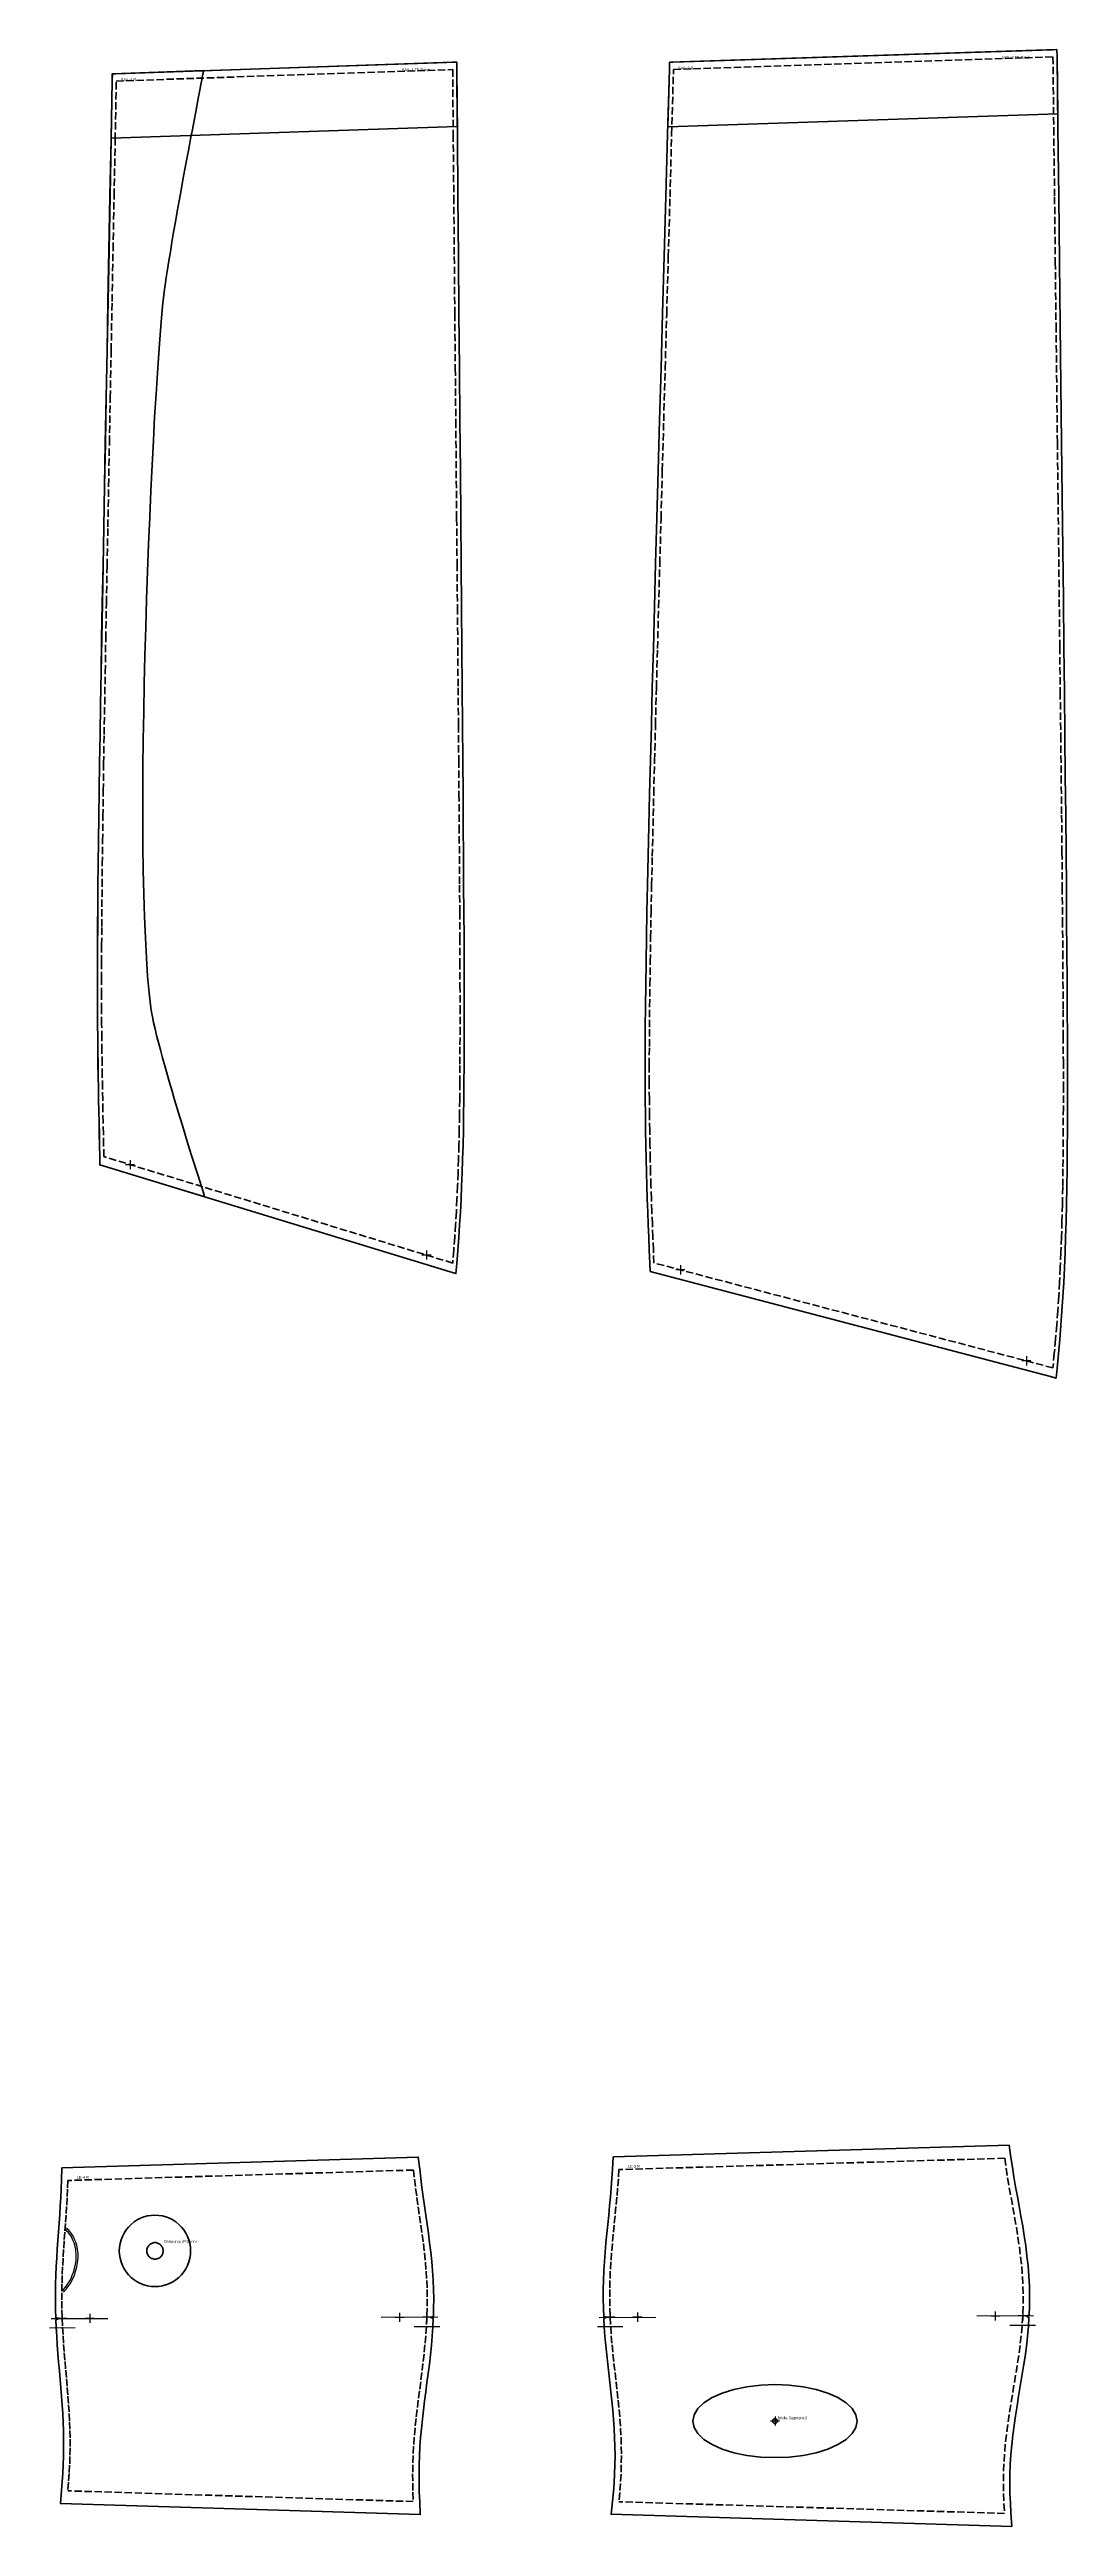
# Model space of a CAD drawing. Header units: millimetres. Extents: x -5729 to 7569, y -6188 to 2520.
# Drawn here: x -2742 to -1628, y -209 to 2500 of the extents above; entities that cross this region are included whole.
import ezdxf

# ---------------------------------------------------------------- set-up
doc = ezdxf.new("R2010")
doc.units = ezdxf.units.MM
doc.linetypes.add('DASHED', pattern=[11, -3, 8])
doc.layers.add('PEN', color=5, linetype='Continuous')
doc.layers.add('TEXT', color=3, linetype='Continuous')
for name, color, linetype, lineweight in [('REINFORCEMENT', 4, 'Continuous', 50), ('SAIL', 7, 'Continuous', 50), ('SEAM', 1, 'DASHED', 35), ('TUBE', 7, 'Continuous', 50)]:
    doc.layers.add(name, color=color, linetype=linetype, lineweight=lineweight)

# ---------------------------------------------------------------- blocks, each defined once
blk = doc.blocks.new('UV-SAIL-3_(7)')
at = {"layer": 'PEN'}
for p, q in [((-407, -1334.5), (-417, -1334.5)), ((-412, -1329.5), (-412, -1339.5)), ((-28.4, -1434), (-38.4, -1434)), ((-33.4, -1429), (-33.4, -1439))]:
    blk.add_line(p, q, dxfattribs=at)
at = {"layer": 'SAIL'}
blk.add_lwpolyline([(0, 0), (0.1, -8.1), (1, -86), (1.9, -160.9), (2.7, -232.6), (3.5, -301.1), (4.3, -366.9), (5, -429.5), (5.7, -489.5), (6.4, -546.7), (7, -601.3), (7.6, -653.3), (8.1, -702.8), (8.7, -750.3), (9.1, -794.7), (9.6, -837.3), (10, -877.6), (10.3, -915.9), (10.6, -952.4), (10.9, -986.6), (11.1, -1019.2), (11.3, -1050), (11.4, -1079.2), (11.5, -1106.7), (11.5, -1132.8), (11.5, -1157.4), (11.4, -1180.8), (11.3, -1202.9), (11.1, -1224), (10.8, -1244), (10.4, -1263), (10, -1281.3), (9.5, -1298.9), (8.9, -1315.8), (8.2, -1332.2), (7.4, -1348.3), (6.5, -1364), (5.5, -1379.6), (4.3, -1395.1), (3, -1410.6), (1.6, -1426.3), (0.1, -1442.1), (-1, -1452.9), (-1, -1452.9), (-6.9, -1451.3), (-445.1, -1336.2), (-445.1, -1336.2), (-445.5, -1327.1), (-446.1, -1312.9), (-446.7, -1298.9), (-447.2, -1284.8), (-447.8, -1270.9), (-448.3, -1257), (-448.7, -1242.7), (-449.2, -1228.1), (-449.5, -1213.2), (-449.8, -1197.9), (-450.1, -1181.9), (-450.3, -1165.3), (-450.5, -1148), (-450.6, -1129.7), (-450.6, -1110.6), (-450.5, -1090.4), (-450.4, -1069), (-450.2, -1046.6), (-449.9, -1022.8), (-449.5, -997.6), (-449.1, -971.2), (-448.6, -942.9), (-448, -913.4), (-447.3, -881.9), (-446.6, -849.1), (-445.7, -813.9), (-444.8, -777.5), (-443.8, -738.4), (-442.8, -697.6), (-441.6, -655.2), (-440.4, -609.5), (-439.1, -562.1), (-437.7, -512.4), (-436.3, -460.3), (-434.8, -405.7), (-433.2, -348.6), (-431.5, -288.8), (-429.8, -226.1), (-427.9, -160.9), (-426, -92.7), (-424.1, -21.7), (-423.9, -14), (-423.9, -14), (-419.9, -13.9), (-4.7, -0.2), (0, 0)], dxfattribs=at)
at = {"layer": 'SEAM'}
blk.add_lwpolyline([(-4.4, -8.1), (-3.5, -86.2), (-2.6, -161), (-1.8, -232.6), (-1, -301.3), (-0.2, -366.9), (0.5, -429.7), (1.2, -489.6), (1.9, -546.8), (2.5, -601.4), (3.1, -653.4), (3.6, -702.9), (4.2, -750), (4.6, -794.8), (5.1, -837.4), (5.5, -877.7), (5.8, -916), (6.1, -952.3), (6.4, -986.7), (6.6, -1019.2), (6.8, -1050), (6.9, -1079.1), (7, -1106.7), (7, -1132.8), (7, -1157.4), (6.9, -1180.8), (6.8, -1202.9), (6.6, -1223.9), (6.3, -1243.9), (5.9, -1263), (5.5, -1281.2), (5, -1298.7), (4.4, -1315.6), (3.7, -1332), (2.9, -1348), (2, -1363.8), (1, -1379.3), (-0.2, -1394.8), (-1.5, -1410.2), (-2.9, -1425.8), (-4.4, -1441.7), (-4.4, -1441.7), (-441, -1326.9), (-441, -1326.9), (-441.6, -1312.7), (-442.2, -1298.7), (-442.7, -1284.7), (-443.3, -1270.8), (-443.8, -1256.7), (-444.2, -1242.5), (-444.7, -1228), (-445, -1213.2), (-445.3, -1197.8), (-445.6, -1181.9), (-445.8, -1165.3), (-446, -1147.9), (-446.1, -1129.7), (-446.1, -1110.6), (-446, -1090.4), (-445.9, -1069.1), (-445.7, -1046.6), (-445.4, -1022.9), (-445, -997.7), (-444.6, -971.2), (-444.1, -943.1), (-443.5, -913.5), (-442.8, -882.1), (-442, -849.1), (-441.2, -814.2), (-440.3, -777.4), (-439.3, -738.6), (-438.3, -697.8), (-437.1, -654.9), (-435.9, -609.8), (-434.6, -562.4), (-433.2, -512.7), (-431.8, -460.5), (-430.3, -405.9), (-428.7, -348.7), (-427, -288.9), (-425.3, -226.4), (-423.4, -161.1), (-421.6, -92.9), (-419.6, -21.9), (-419.6, -21.9), (-4.4, -8.1)], dxfattribs=at)
at = {"layer": 'TEXT'}
blk.add_text('SAIL-3 R', height=3, dxfattribs=at).set_placement((-414.6, -21.9))
blk = doc.blocks.new('UV-SAIL-4_(8)')
at = {"layer": 'PEN'}
for p, q in [((-352.4, -1205.8), (-362.4, -1205.8)), ((-357.4, -1200.8), (-357.4, -1210.8)), ((-33.1, -1299.6), (-33.1, -1309.6)), ((-28.1, -1304.6), (-38.1, -1304.6))]:
    blk.add_line(p, q, dxfattribs=at)
at = {"layer": 'SAIL'}
blk.add_lwpolyline([(0, 0), (0.1, -8.1), (0.7, -79.2), (1.3, -147.3), (1.9, -212.7), (2.4, -275.3), (3, -334.9), (3.5, -392.2), (4, -446.9), (4.4, -499), (4.9, -548.8), (5.3, -596.2), (5.7, -641.3), (6, -684.3), (6.4, -725.1), (6.7, -763.8), (7, -800.6), (7.2, -835.6), (7.5, -868.6), (7.6, -900), (7.8, -929.7), (8, -957.7), (8.1, -984.3), (8.1, -1009.4), (8.2, -1033.2), (8.2, -1055.7), (8.1, -1077), (8.1, -1097.2), (7.9, -1116.4), (7.8, -1134.5), (7.5, -1151.9), (7.3, -1168.5), (6.9, -1184.5), (6.5, -1199.8), (6, -1214.8), (5.4, -1229.3), (4.8, -1243.5), (4.1, -1257.6), (3.2, -1271.6), (2.3, -1285.5), (1.2, -1299.6), (0.1, -1313.7), (-0.9, -1324.9), (-0.9, -1324.9), (-7.3, -1322.9), (-390.5, -1206.1), (-390.5, -1206.1), (-390.6, -1197.1), (-390.9, -1184.6), (-391.1, -1172.1), (-391.4, -1159.6), (-391.6, -1147.2), (-391.8, -1134.7), (-392.1, -1121.7), (-392.3, -1108.9), (-392.5, -1095.4), (-392.7, -1081.7), (-392.8, -1067.2), (-393, -1052.4), (-393, -1036.7), (-393.1, -1020.3), (-393.1, -1003), (-393.1, -984.8), (-393, -965.5), (-392.9, -945.2), (-392.7, -923.8), (-392.5, -901.3), (-392.3, -877.1), (-392, -851.8), (-391.6, -825.2), (-391.2, -796.7), (-390.8, -766.9), (-390.3, -735.4), (-389.7, -702.2), (-389.1, -667.7), (-388.5, -630.4), (-387.8, -591.7), (-387, -551), (-386.2, -508.2), (-385.4, -463.4), (-384.5, -416.3), (-383.6, -367), (-382.6, -315.6), (-381.6, -261.4), (-380.5, -205.2), (-379.4, -146.2), (-378.2, -84.7), (-377, -20.7), (-376.9, -12.9), (-376.9, -12.9), (-372.8, -12.8), (-4.7, -0.2), (0, 0)], dxfattribs=at)
at = {"layer": 'SEAM'}
blk.add_lwpolyline([(-4.4, -8.2), (-3.8, -79.3), (-3.2, -147.4), (-2.6, -212.8), (-2.1, -275.3), (-1.5, -335.1), (-1, -392.3), (-0.5, -447), (-0.1, -499.1), (0.4, -548.9), (0.8, -596.3), (1.2, -641.4), (1.5, -684.3), (1.9, -725.1), (2.2, -763.9), (2.5, -800.7), (2.7, -835.6), (3, -868.7), (3.2, -900), (3.3, -929.7), (3.5, -957.8), (3.6, -984.3), (3.6, -1009.5), (3.7, -1033.2), (3.7, -1055.7), (3.6, -1077), (3.6, -1097.2), (3.4, -1116.3), (3.3, -1134.5), (3, -1151.9), (2.8, -1168.5), (2.4, -1184.4), (2, -1199.7), (1.5, -1214.6), (1, -1229.1), (0.3, -1243.3), (-0.4, -1257.4), (-1.3, -1271.3), (-2.2, -1285.2), (-3.3, -1299.2), (-4.4, -1313.4), (-4.4, -1313.4), (-386.1, -1197), (-386.1, -1197), (-386.4, -1184.4), (-386.6, -1171.9), (-386.9, -1159.5), (-387.1, -1147), (-387.3, -1134.5), (-387.6, -1121.8), (-387.8, -1108.8), (-388, -1095.4), (-388.2, -1081.6), (-388.3, -1067.3), (-388.5, -1052.3), (-388.5, -1036.7), (-388.6, -1020.3), (-388.6, -1003), (-388.6, -984.8), (-388.5, -965.6), (-388.4, -945.3), (-388.2, -923.9), (-388, -901.2), (-387.8, -877.2), (-387.5, -851.9), (-387.1, -825.1), (-386.7, -796.9), (-386.3, -767), (-385.8, -735.5), (-385.2, -702.3), (-384.6, -667.4), (-384, -630.6), (-383.3, -591.8), (-382.5, -551.1), (-381.7, -508.4), (-380.9, -463.5), (-380, -416.5), (-379.1, -367.2), (-378.1, -315.6), (-377.1, -261.7), (-376, -205.3), (-374.9, -146.4), (-373.7, -84.9), (-372.5, -20.8), (-372.5, -20.8), (-4.4, -8.2)], dxfattribs=at)
at = {"layer": 'TEXT'}
blk.add_text('SAIL-4 R', height=3, dxfattribs=at).set_placement((-367.5, -20.8))
blk = doc.blocks.new('UV-LE-3_(18)')
at = {"layer": 'PEN'}
for p, q in [((-445.7, -184), (-417.7, -183.9)), ((-443.7, -174), (-381.7, -173.8)), ((-426.7, -173.9), (-436.7, -173.9)), ((-431.7, -168.9), (-431.7, -178.9)), ((-396.7, -173.8), (-406.7, -173.8)), ((-401.7, -168.8), (-401.7, -178.8)), ((31.7, -172.4), (-30.3, -172.6)), ((-5.3, -172.6), (-15.3, -172.6)), ((-10.3, -167.6), (-10.3, -177.6)), ((5.8, -182.5), (33.8, -182.4)), ((24.7, -172.5), (14.7, -172.5)), ((19.7, -167.5), (19.7, -177.5)), ((-246.3, -287.4), (-256.3, -287.4)), ((-251.3, -282.4), (-251.3, -292.4))]:
    blk.add_line(p, q, dxfattribs=at)
at = {"layer": 'SEAM'}
for points in [[(0, 0), (-422.1, -12.4)], [(0, 0), (1.5, -10.8), (3.2, -21.5), (5.1, -32.3), (7, -43), (9, -53.8), (10.9, -64.6), (12.8, -75.3), (14.5, -86.1), (16.1, -96.9), (17.5, -107.7), (18.6, -118.5), (19.5, -129.3), (20, -140.1), (20.2, -150.9), (20.1, -161.7), (19.7, -172.5), (19, -183.3), (18, -194.1), (16.8, -204.9), (15.4, -215.7), (13.7, -226.5), (12, -237.3), (10.2, -248.1), (8.4, -258.8), (6.6, -269.6), (4.9, -280.4), (3.3, -291.2), (1.9, -302), (0.7, -312.8), (-0.2, -323.5), (-0.9, -334.3), (-1.3, -345.1), (-1.4, -355.9), (-1.2, -366.7), (-0.8, -377.6), (-0.1, -388.4)], [(-422.1, -12.4), (-422.7, -22.5), (-423.5, -32.6), (-424.3, -42.7), (-425.3, -52.8), (-426.3, -62.9), (-427.4, -73), (-428.4, -83.1), (-429.3, -93.2), (-430.2, -103.3), (-430.9, -113.4), (-431.5, -123.5), (-431.9, -133.6), (-432.2, -143.7), (-432.2, -153.8), (-432.1, -163.8), (-431.7, -173.9), (-431.1, -184), (-430.4, -194.1), (-429.6, -204.2), (-428.6, -214.2), (-427.5, -224.3), (-426.3, -234.4), (-425.2, -244.5), (-424, -254.6), (-422.9, -264.7), (-421.9, -274.8), (-421, -284.9), (-420.3, -295), (-419.8, -305.1), (-419.5, -315.2), (-419.3, -325.2), (-419.5, -335.3), (-419.8, -345.4), (-420.4, -355.5), (-421.2, -365.5), (-422.2, -375.6)], [(-0.1, -388.4), (-422.2, -375.6)]]:
    blk.add_lwpolyline(points, dxfattribs=at)
at = {"layer": 'TUBE'}
blk.add_lwpolyline([(6.9, 1), (8.5, -9.7), (10.1, -20.4), (12, -31.1), (13.9, -41.8), (15.9, -52.5), (17.8, -63.3), (19.7, -74.2), (21.5, -85), (23.1, -95.9), (24.4, -106.9), (25.6, -117.8), (26.4, -128.8), (27, -139.8), (27.2, -150.8), (27.1, -161.8), (26.8, -171.7), (23.2, -172.5), (26.6, -174), (26, -183.8), (25, -194.8), (23.8, -205.7), (22.3, -216.7), (20.7, -227.5), (18.9, -238.4), (17.1, -249.2), (15.3, -260), (13.5, -270.7), (11.8, -281.5), (10.3, -292.1), (8.9, -302.8), (7.7, -313.4), (6.8, -324.1), (6.1, -334.7), (5.7, -345.3), (5.6, -355.9), (5.8, -366.5), (6.2, -377.2), (6.9, -387.9), (7.8, -402.6), (-430.6, -389.3), (-429.2, -374.9), (-428.2, -364.9), (-427.4, -355), (-426.8, -345.1), (-426.5, -335.2), (-426.3, -325.2), (-426.5, -315.3), (-426.8, -305.4), (-427.3, -295.4), (-428, -285.4), (-428.9, -275.4), (-429.9, -265.4), (-431, -255.3), (-432.1, -245.4), (-433.3, -235.2), (-434.4, -225.1), (-435.5, -215), (-436.5, -204.8), (-437.4, -194.6), (-438.1, -184.4), (-438.6, -175.4), (-435.2, -173.9), (-438.7, -173.1), (-439.1, -164), (-439.2, -153.8), (-439.2, -143.6), (-438.9, -133.4), (-438.5, -123.2), (-437.9, -113), (-437.2, -102.8), (-436.3, -92.6), (-435.3, -82.4), (-434.3, -72.3), (-433.3, -62.2), (-432.3, -52.2), (-431.3, -42.1), (-430.4, -32), (-429.7, -22), (-429.1, -12), (-428.3, 1.4), (5.1, 14.2), (6.9, 1)], dxfattribs=at)
at = {"layer": 'TEXT'}
blk.add_text('LE-3 R', height=3, dxfattribs=at).set_placement((-412.1, -10.4))
at = {"layer": 'text'}
blk.add_text('Bridle Segment-3', height=3, dxfattribs=at).set_placement((-248.3, -285.4))
blk = doc.blocks.new('UV-LE-4_(19)')
at = {"layer": 'PEN'}
for p, q in [((-396.2, -162.4), (-334.2, -162.2)), ((-379.2, -162.3), (-389.2, -162.3)), ((-384.2, -157.3), (-384.2, -167.3)), ((-349.2, -162.2), (-359.2, -162.2)), ((-354.2, -157.2), (-354.2, -167.2)), ((26.8, -161), (-35.2, -161.2)), ((-10.2, -161.1), (-20.2, -161.1)), ((-15.2, -156.1), (-15.2, -166.1)), ((19.8, -161), (9.8, -161)), ((14.8, -156), (14.8, -166)), ((-398.2, -172.4), (-370.2, -172.3)), ((0.9, -171.1), (28.9, -171))]:
    blk.add_line(p, q, dxfattribs=at)
blk.add_lwpolyline([(-282.8, -79.4), (-283.7, -79.4), (-284.6, -79.6), (-285.5, -79.8), (-286.4, -80.2), (-287.3, -80.6), (-288, -81.1), (-288.8, -81.7), (-289.4, -82.4), (-290, -83.1), (-290.6, -83.9), (-291, -84.7), (-291.3, -85.6), (-291.6, -86.5), (-291.7, -87.4), (-291.8, -88.4), (-291.7, -89.3), (-291.6, -90.3), (-291.3, -91.2), (-291, -92), (-290.6, -92.9), (-290, -93.7), (-289.4, -94.4), (-288.8, -95.1), (-288, -95.7), (-287.3, -96.2), (-286.4, -96.6), (-285.5, -96.9), (-284.6, -97.2), (-283.7, -97.3), (-282.8, -97.4), (-281.8, -97.3), (-280.9, -97.2), (-280, -96.9), (-279.1, -96.6), (-278.3, -96.2), (-277.5, -95.7), (-276.7, -95.1), (-276.1, -94.4), (-275.5, -93.7), (-275, -92.9), (-274.5, -92), (-274.2, -91.2), (-274, -90.3), (-273.8, -89.3), (-273.8, -88.4), (-273.8, -87.4), (-274, -86.5), (-274.2, -85.6), (-274.5, -84.7), (-275, -83.9), (-275.5, -83.1), (-276.1, -82.4), (-276.7, -81.7), (-277.5, -81.1), (-278.3, -80.6), (-279.1, -80.2), (-280, -79.8), (-280.9, -79.6), (-281.8, -79.4)], close=True, dxfattribs=at)
for points in [[(-384.6, -132.4), (-378, -124.6), (-373.2, -115.1), (-370.3, -105.6), (-368.9, -96.1), (-369.5, -86.7), (-372.1, -77.3), (-377.9, -68), (-381.1, -64.6)], [(-383, -133.7), (-376.4, -125.7), (-371.3, -115.8), (-368.3, -106), (-366.9, -96.2), (-367.5, -86.4), (-370.3, -76.5), (-376.3, -66.7), (-379.7, -63.2)]]:
    blk.add_spline(points, degree=3, dxfattribs=at)
at = {"layer": 'REINFORCEMENT'}
for points in [[(-282.8, -49.4), (-286.8, -49.6), (-290.9, -50.2), (-294.8, -51.3), (-298.6, -52.8), (-302.3, -54.6), (-305.7, -56.8), (-308.9, -59.4), (-311.7, -62.3), (-314.3, -65.5), (-316.5, -68.9), (-318.4, -72.5), (-319.8, -76.3), (-320.9, -80.3), (-321.5, -84.3), (-321.8, -88.4), (-321.5, -92.5), (-320.9, -96.5), (-319.8, -100.4), (-318.4, -104.3), (-316.5, -107.9), (-314.3, -111.3), (-311.7, -114.5), (-308.9, -117.4), (-305.7, -119.9), (-302.3, -122.2), (-298.6, -124), (-294.8, -125.5), (-290.9, -126.5), (-286.8, -127.2), (-282.8, -127.4), (-278.7, -127.2), (-274.6, -126.5), (-270.7, -125.5), (-266.9, -124), (-263.3, -122.2), (-259.8, -119.9), (-256.7, -117.4), (-253.8, -114.5), (-251.2, -111.3), (-249, -107.9), (-247.1, -104.3), (-245.7, -100.4), (-244.6, -96.5), (-244, -92.5), (-243.8, -88.4), (-244, -84.3), (-244.6, -80.3), (-245.7, -76.3), (-247.1, -72.5), (-249, -68.9), (-251.2, -65.5), (-253.8, -62.3), (-256.7, -59.4), (-259.8, -56.8), (-263.3, -54.6), (-266.9, -52.8), (-270.7, -51.3), (-274.6, -50.2), (-278.7, -49.6)], [(-282.8, -79.4), (-283.7, -79.4), (-284.6, -79.6), (-285.5, -79.8), (-286.4, -80.2), (-287.3, -80.6), (-288, -81.1), (-288.8, -81.7), (-289.4, -82.4), (-290, -83.1), (-290.6, -83.9), (-291, -84.7), (-291.3, -85.6), (-291.6, -86.5), (-291.7, -87.4), (-291.8, -88.4), (-291.7, -89.3), (-291.6, -90.3), (-291.3, -91.2), (-291, -92), (-290.6, -92.9), (-290, -93.7), (-289.4, -94.4), (-288.8, -95.1), (-288, -95.7), (-287.3, -96.2), (-286.4, -96.6), (-285.5, -96.9), (-284.6, -97.2), (-283.7, -97.3), (-282.8, -97.4), (-281.8, -97.3), (-280.9, -97.2), (-280, -96.9), (-279.1, -96.6), (-278.3, -96.2), (-277.5, -95.7), (-276.7, -95.1), (-276.1, -94.4), (-275.5, -93.7), (-275, -92.9), (-274.5, -92), (-274.2, -91.2), (-274, -90.3), (-273.8, -89.3), (-273.8, -88.4), (-273.8, -87.4), (-274, -86.5), (-274.2, -85.6), (-274.5, -84.7), (-275, -83.9), (-275.5, -83.1), (-276.1, -82.4), (-276.7, -81.7), (-277.5, -81.1), (-278.3, -80.6), (-279.1, -80.2), (-280, -79.8), (-280.9, -79.6), (-281.8, -79.4)]]:
    blk.add_lwpolyline(points, close=True, dxfattribs=at)
at = {"layer": 'SEAM'}
for points in [[(0, 0), (-378, -11.4)], [(0, 0), (1.2, -10.1), (2.5, -20.1), (3.9, -30.1), (5.3, -40.2), (6.8, -50.3), (8.2, -60.3), (9.6, -70.4), (10.9, -80.4), (12.1, -90.5), (13.1, -100.6), (13.9, -110.6), (14.6, -120.7), (15, -130.8), (15.2, -140.9), (15.1, -150.9), (14.8, -161), (14.3, -171.1), (13.6, -181.2), (12.7, -191.3), (11.7, -201.3), (10.5, -211.4), (9.3, -221.5), (8, -231.6), (6.6, -241.6), (5.3, -251.7), (4.1, -261.8), (2.9, -271.8), (1.9, -281.9), (1, -292), (0.2, -302), (-0.3, -312.1), (-0.6, -322.2), (-0.8, -332.3), (-0.7, -342.4), (-0.5, -352.4), (-0.1, -362.5)], [(-378, -11.4), (-378.4, -20.8), (-378.8, -30.3), (-379.4, -39.7), (-380, -49.2), (-380.7, -58.6), (-381.4, -68), (-382.1, -77.5), (-382.7, -86.9), (-383.3, -96.4), (-383.8, -105.8), (-384.2, -115.2), (-384.5, -124.6), (-384.6, -134.1), (-384.6, -143.5), (-384.5, -152.9), (-384.2, -162.3), (-383.8, -171.8), (-383.3, -181.2), (-382.7, -190.6), (-382, -200), (-381.2, -209.5), (-380.4, -218.9), (-379.6, -228.3), (-378.8, -237.8), (-378, -247.2), (-377.3, -256.6), (-376.7, -266.1), (-376.3, -275.5), (-375.9, -284.9), (-375.7, -294.3), (-375.7, -303.8), (-375.8, -313.2), (-376.1, -322.6), (-376.6, -332), (-377.3, -341.4), (-378.1, -350.8)], [(-0.1, -362.5), (-378.1, -350.8)]]:
    blk.add_lwpolyline(points, dxfattribs=at)
at = {"layer": 'TUBE'}
blk.add_lwpolyline([(7, 0.8), (8.1, -9.2), (9.4, -19.2), (10.8, -29.2), (12.2, -39.2), (13.7, -49.2), (15.1, -59.3), (16.5, -69.4), (17.8, -79.6), (19, -89.7), (20.1, -99.9), (20.9, -110.1), (21.6, -120.3), (22, -130.6), (22.2, -140.8), (22.1, -151.1), (21.9, -160.1), (18.3, -161), (21.8, -162.5), (21.3, -171.5), (20.6, -181.7), (19.7, -191.9), (18.7, -202.1), (17.5, -212.2), (16.2, -222.4), (14.9, -232.4), (13.6, -242.5), (12.3, -252.6), (11, -262.6), (9.9, -272.6), (8.8, -282.6), (7.9, -292.5), (7.2, -302.5), (6.7, -312.4), (6.4, -322.4), (6.2, -332.3), (6.3, -342.3), (6.5, -352.2), (6.9, -362.3), (7.5, -376.8), (-386.3, -364.6), (-385, -350.3), (-384.3, -340.9), (-383.6, -331.6), (-383.1, -322.3), (-382.8, -313), (-382.7, -303.7), (-382.7, -294.4), (-382.9, -285.1), (-383.3, -275.8), (-383.7, -266.4), (-384.3, -257.1), (-385, -247.7), (-385.8, -238.3), (-386.5, -229), (-387.4, -219.5), (-388.2, -210.1), (-388.9, -200.6), (-389.7, -191.1), (-390.3, -181.6), (-390.8, -172.1), (-391.2, -163.8), (-387.7, -162.4), (-391.2, -161.4), (-391.5, -153.1), (-391.6, -143.5), (-391.6, -134), (-391.5, -124.5), (-391.2, -115), (-390.8, -105.5), (-390.3, -95.9), (-389.7, -86.5), (-389.1, -77), (-388.4, -67.4), (-387.7, -58), (-387, -48.7), (-386.4, -39.3), (-385.8, -29.9), (-385.3, -20.5), (-385, -11.1), (-384.5, 2.4), (5.4, 14.2), (7, 0.8)], dxfattribs=at)
at = {"layer": 'TEXT'}
for s, p in [('LE-4 R', (-368, -9.4)), ('Onepump d=18mm', (-272.8, -79.4))]:
    blk.add_text(s, height=3, dxfattribs=at).set_placement(p)
blk = doc.blocks.new('UV-SAIL-3.left_(40)')
at = {"layer": 'PEN'}
for p, q in [((-3686.4, -1334.5), (-3696.4, -1334.5)), ((-3691.4, -1329.5), (-3691.4, -1339.5)), ((-3307.8, -1434), (-3317.8, -1434)), ((-3312.8, -1429), (-3312.8, -1439))]:
    blk.add_line(p, q, dxfattribs=at)
blk = doc.blocks.new('UV-SAIL-3.te_patch TE Patch_(41)')
at = {"layer": 'SAIL'}
blk.add_lwpolyline([(0, 0), (0.1, -8.1), (0.8, -70.4), (-425.8, -84.4), (-424.1, -21.7), (-423.9, -14), (0, 0)], dxfattribs=at)
at = {"layer": 'TEXT'}
blk.add_text('SAIL-3 TE Patch', height=3, dxfattribs=at).set_placement((-60, -10))
blk = doc.blocks.new('UV-SAIL-4.left_(43)')
at = {"layer": 'PEN'}
for p, q in [((-4945.4, -1205.8), (-4955.4, -1205.8)), ((-4950.4, -1200.8), (-4950.4, -1210.8)), ((-4626.1, -1299.6), (-4626.1, -1309.6)), ((-4621.1, -1304.6), (-4631.1, -1304.6))]:
    blk.add_line(p, q, dxfattribs=at)
blk = doc.blocks.new('UV-SAIL-4.te_patch TE Patch_(44)')
at = {"layer": 'SAIL'}
blk.add_lwpolyline([(0, 0), (0.1, -8.1), (0.6, -70.4), (-378.2, -83.3), (-377, -20.7), (-376.9, -12.9), (0, 0)], dxfattribs=at)
at = {"layer": 'TEXT'}
blk.add_text('SAIL-4 TE Patch', height=3, dxfattribs=at).set_placement((-60, -10))
blk = doc.blocks.new('UV-SAIL-4.patch.strut.outside_(46)')
at = {"layer": 'SAIL'}
blk.add_lwpolyline([(0, 0), (-0.2, 0.5), (-0.7, 2.1), (-1.5, 4.6), (-2.6, 8.1), (-4, 12.4), (-5.6, 17.4), (-7.4, 23.2), (-9.5, 29.6), (-11.7, 36.6), (-14.1, 44.2), (-16.6, 52.1), (-19.2, 60.5), (-21.9, 69.3), (-24.6, 78.2), (-27.4, 87.4), (-30.3, 96.8), (-33.1, 106.2), (-35.9, 115.6), (-38.6, 125), (-41.3, 134.3), (-43.8, 143.4), (-46.3, 152.2), (-48.6, 160.8), (-50.8, 169), (-52.8, 176.7), (-54.5, 184), (-56.1, 190.7), (-57.3, 196.8), (-58.4, 202.2), (-59.1, 206.9), (-61, 223.2), (-62.6, 241.4), (-64, 261.5), (-65.1, 283.2), (-66.1, 306.4), (-66.8, 331), (-67.4, 356.9), (-67.7, 383.8), (-67.9, 411.8), (-67.9, 440.5), (-67.7, 470), (-67.4, 500), (-66.9, 530.4), (-66.3, 561.1), (-65.5, 592), (-64.7, 622.8), (-63.7, 653.6), (-62.7, 684), (-61.5, 714), (-60.3, 743.5), (-59, 772.3), (-57.7, 800.3), (-56.3, 827.3), (-54.9, 853.1), (-53.4, 877.8), (-51.9, 901.1), (-50.4, 922.8), (-48.9, 942.9), (-47.4, 961.2), (-45.9, 977.6), (-45.3, 983.2), (-44.5, 989.7), (-43.5, 997.1), (-42.3, 1005.3), (-40.9, 1014.2), (-39.4, 1023.7), (-37.7, 1033.7), (-36, 1044.2), (-34.1, 1055.1), (-32.2, 1066.3), (-30.1, 1077.7), (-28.1, 1089.2), (-26, 1100.8), (-23.9, 1112.4), (-21.8, 1123.9), (-19.7, 1135.2), (-17.6, 1146.3), (-15.6, 1157), (-13.6, 1167.3), (-11.8, 1177.2), (-10, 1186.5), (-8.3, 1195.1), (-6.8, 1203), (-5.4, 1210.2), (-4.2, 1216.4), (-3.2, 1221.7), (-2.4, 1225.9), (-1.8, 1229.1), (-1.4, 1231), (-1.3, 1231.7), (-1.3, 1231.7), (-101.2, 1228.2), (-101.2, 1228.2), (-101.4, 1220.5), (-102.6, 1156.4), (-103.7, 1095), (-104.8, 1035.9), (-105.9, 979.7), (-106.9, 925.6), (-107.9, 874.1), (-108.8, 824.8), (-109.7, 777.8), (-110.5, 732.9), (-111.3, 690.2), (-112.1, 649.5), (-112.8, 610.7), (-113.4, 573.4), (-114, 538.9), (-114.6, 505.7), (-115.1, 474.3), (-115.5, 444.4), (-115.9, 415.9), (-116.3, 389.3), (-116.6, 364), (-116.9, 339.9), (-117.1, 317.4), (-117.2, 295.9), (-117.3, 275.6), (-117.4, 256.4), (-117.4, 238.2), (-117.4, 220.9), (-117.4, 204.4), (-117.3, 188.8), (-117.2, 173.9), (-117, 159.4), (-116.8, 145.7), (-116.6, 132.2), (-116.4, 119.4), (-116.2, 106.5), (-115.9, 93.9), (-115.7, 81.6), (-115.4, 69), (-115.2, 56.6), (-115, 44), (-114.8, 35), (-114.8, 35), (0, 0)], dxfattribs=at)
blk = doc.blocks.new('UV-LE-3.bap_reinf_(93)')
at = {"layer": 'REINFORCEMENT'}
for points in [[(0, 0), (-15.6, -0.6), (-30.8, -2.4), (-45, -5.4), (-57.9, -9.4), (-68.9, -14.3), (-77.9, -20), (-84.6, -26.3), (-88.6, -33.1), (-90, -40), (-88.6, -46.9), (-84.6, -53.7), (-77.9, -60), (-68.9, -65.7), (-57.9, -70.6), (-45, -74.6), (-30.8, -77.6), (-15.6, -79.4), (0, -80), (15.6, -79.4), (30.8, -77.6), (45, -74.6), (57.9, -70.6), (68.9, -65.7), (77.9, -60), (84.6, -53.7), (88.6, -46.9), (90, -40), (88.6, -33.1), (84.6, -26.3), (77.9, -20), (68.9, -14.3), (57.9, -9.4), (45, -5.4), (30.8, -2.4), (15.6, -0.6)], [(0, 0), (-15.6, -0.6), (-30.8, -2.4), (-45, -5.4), (-57.9, -9.4), (-68.9, -14.3), (-77.9, -20), (-84.6, -26.3), (-88.6, -33.1), (-90, -40), (-88.6, -46.9), (-84.6, -53.7), (-77.9, -60), (-68.9, -65.7), (-57.9, -70.6), (-45, -74.6), (-30.8, -77.6), (-15.6, -79.4), (0, -80), (15.6, -79.4), (30.8, -77.6), (45, -74.6), (57.9, -70.6), (68.9, -65.7), (77.9, -60), (84.6, -53.7), (88.6, -46.9), (90, -40), (88.6, -33.1), (84.6, -26.3), (77.9, -20), (68.9, -14.3), (57.9, -9.4), (45, -5.4), (30.8, -2.4), (15.6, -0.6)], [(0, -37.5), (-0.4, -37.5), (-0.9, -37.7), (-1.2, -37.8), (-1.6, -38.1), (-1.9, -38.4), (-2.2, -38.7), (-2.3, -39.1), (-2.5, -39.6), (-2.5, -40), (-2.5, -40.4), (-2.3, -40.9), (-2.2, -41.2), (-1.9, -41.6), (-1.6, -41.9), (-1.2, -42.2), (-0.9, -42.3), (-0.4, -42.5), (0, -42.5), (0.4, -42.5), (0.9, -42.3), (1.2, -42.2), (1.6, -41.9), (1.9, -41.6), (2.2, -41.2), (2.3, -40.9), (2.5, -40.4), (2.5, -40), (2.5, -39.6), (2.3, -39.1), (2.2, -38.7), (1.9, -38.4), (1.6, -38.1), (1.2, -37.8), (0.9, -37.7), (0.4, -37.5)]]:
    blk.add_lwpolyline(points, close=True, dxfattribs=at)

msp = doc.modelspace()

# ---------------------------------------------------------------- block references
for name, p in [('UV-SAIL-3_(7)', (-1639.7, 2500.1)), ('UV-SAIL-3.te_patch TE Patch_(41)', (-1639.7, 2500.1)), ('UV-SAIL-3.left_(40)', (1639.7, 2500.1)), ('UV-SAIL-4_(8)', (-2296.5, 2486.4)), ('UV-SAIL-4.patch.strut.outside_(46)', (-2572.1, 1245.3)), ('UV-SAIL-4.te_patch TE Patch_(44)', (-2296.5, 2486.4)), ('UV-SAIL-4.left_(43)', (2296.5, 2486.4)), ('UV-LE-4_(19)', (-2343.9, 181.2)), ('UV-LE-3_(18)', (-1696.9, 194.1)), ('UV-LE-3.bap_reinf_(93)', (-1948.2, -53.3))]:
    msp.add_blockref(name, p)

doc.saveas('drawing.dxf')
